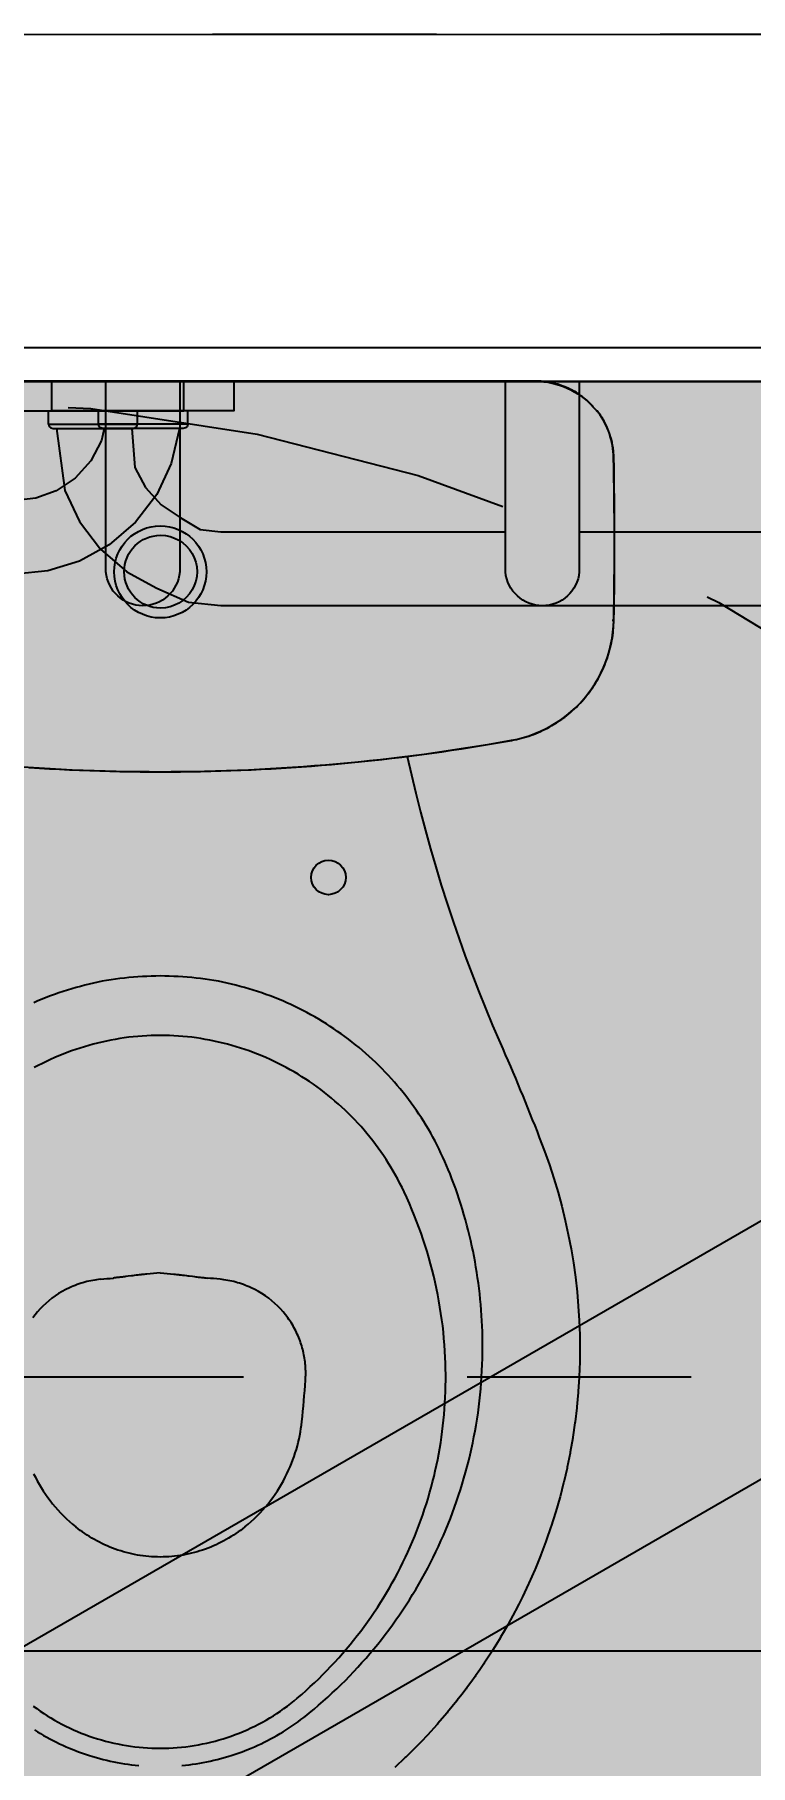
# Model space of a CAD drawing. Header units: metres. Extents: x -23 to 570, y -54 to 184.
# Drawn here: x 6.557 to 6.877, y -48.324 to -47.55 of the extents above; entities that cross this region are included whole.
import ezdxf
from ezdxf.xclip import XClip

# ---------------------------------------------------------------- set-up
doc = ezdxf.new("R2010")
doc.units = ezdxf.units.M
doc.header["$XCLIPFRAME"] = 0
doc.header["$PDMODE"] = 35
doc.linetypes.add('DASHEDX2', pattern=[1.5, 1, -0.5])
doc.linetypes.add('PUC$0$DASHEDX2', pattern=[1.5, 1, -0.5])
for name, color, linetype in [('1', 232, 'DASHEDX2'), ('ARQ-DIM', 2, 'Continuous'), ('PUC$0$ARQ-ALV ACAB', 4, 'Continuous'), ('PUC$0$ARQ-ALV OSSO', 5, 'Continuous'), ('PUC$0$ARQ-ENCH', 1, 'Continuous'), ('PUC$0$ARQ-HID', 7, 'Continuous'), ('PUC$0$ARQ-PRJ', 7, 'PUC$0$DASHEDX2'), ('PUC$0$ARQ-SIM', 1, 'Continuous')]:
    doc.layers.add(name, color=color, linetype=linetype)
doc.layers.add('PUC$0$ARQ-FORRO', color=9, linetype='Continuous', lineweight=5)
doc.styles.add('Adesa', font='ARIALN.TTF')
doc.dimstyles.new('ADESA 1-0050', dxfattribs={"dimtxt": 0.1, "dimasz": 0.1, "dimexe": 0.05, "dimexo": 0.05, "dimgap": 0.03, "dimtad": 1, "dimdec": 1, "dimlfac": 100, "dimzin": 12, "dimtxsty": 'Adesa', "dimblk": 'DOTSMALL', "dimcen": 1, "dimdle": 0.05, "dimclrd": 1, "dimclre": 1, "dimclrt": 256, "dimazin": 3, "dimtm": 1e-09, "dimtfac": 1, "dimtdec": 1, "dimtmove": 1, "dimatfit": 0, "dimldrblk": 'DOTSMALL', "dimfxl": 0.8, "dimtvp": 2, "dimtolj": 1, "dimtzin": 0, "dimarcsym": 0})

# ---------------------------------------------------------------- blocks, each defined once
blk = doc.blocks.new('_DotSmall')
at = {"color": 0, "linetype": 'ByBlock', "const_width": 0.5}
blk.add_lwpolyline([(-0.0625, 0, 1), (0.0625, 0, 1)], format="xyb", close=True, dxfattribs=at)
blk = doc.blocks.new('*D677')
at = {"layer": 'ARQ-DIM', "color": 1, "lineweight": -2, "transparency": 16777216}
for p, q in [((7.76115, -48.01996), (7.76115, -48.32265)), ((5.73999, -48.15997), (5.73999, -48.32265)), ((7.81115, -48.27265), (5.68999, -48.27265))]:
    blk.add_line(p, q, dxfattribs=at)
at = {"layer": 'Defpoints', "color": 0, "transparency": 16777216}
for p in [(7.76115, -47.96996), (5.73999, -48.10997, 0), (5.73999, -48.27265)]:
    blk.add_point(p, dxfattribs=at)
at = {"layer": 'ARQ-DIM', "color": 1, "lineweight": -2, "transparency": 16777216, "xscale": 0.1, "yscale": 0.1, "zscale": 0.1, "rotation": 180}
blk.add_blockref('_DotSmall', (5.73999, -48.27265), dxfattribs=at)
at = {"layer": 'ARQ-DIM', "color": 1, "lineweight": -2, "transparency": 16777216, "xscale": 0.1, "yscale": 0.1, "zscale": 0.1}
blk.add_blockref('_DotSmall', (7.76115, -48.27265), dxfattribs=at)
at = {"layer": 'ARQ-DIM', "transparency": 16777216, "insert": (6.75057, -48.19159), "char_height": 0.1, "attachment_point": 5, "style": 'Adesa'}
blk.add_mtext('\\A1;202', dxfattribs=at)
blk = doc.blocks.new('*D683')
at = {"layer": 'ARQ-DIM', "color": 1, "lineweight": -2, "transparency": 16777216}
for p, q in [((6.31127, -47.63993), (6.31127, -49.2785)), ((6.54474, -47.68993), (6.26127, -47.68993)), ((6.34097, -49.2285), (6.26127, -49.2285))]:
    blk.add_line(p, q, dxfattribs=at)
at = {"layer": 'Defpoints', "color": 0, "transparency": 16777216}
for p in [(6.59474, -47.68993, -0.00001), (6.31127, -49.2285), (6.39097, -49.2285, 0)]:
    blk.add_point(p, dxfattribs=at)
at = {"layer": 'ARQ-DIM', "color": 1, "lineweight": -2, "transparency": 16777216, "xscale": 0.1, "yscale": 0.1, "zscale": 0.1}
for p, rotation in [((6.31127, -47.68993), 90), ((6.31127, -49.2285), 270)]:
    blk.add_blockref('_DotSmall', p, dxfattribs=dict(at, rotation=rotation))
at = {"layer": 'ARQ-DIM', "transparency": 16777216, "insert": (6.23022, -48.45921), "char_height": 0.1, "attachment_point": 5, "rotation": 90, "style": 'Adesa'}
blk.add_mtext('\\A1;154', dxfattribs=at)
blk = doc.blocks.new('PUC$0$ARQ-HID-BACIA CX')
blk.add_line((-0.00007, -0.175), (-0.00007, 0.175))
for points in [[(-0.1727, -0.05856), (-0.17299, -0.05406), (-0.17325, -0.04956), (-0.17349, -0.04506), (-0.17371, -0.04055), (-0.17391, -0.03605), (-0.17408, -0.03155), (-0.17423, -0.02704), (-0.17436, -0.02254), (-0.17446, -0.01803), (-0.17453, -0.01352), (-0.17458, -0.00901), (-0.17462, -0.00451), (-0.17464, 0), (-0.17462, 0.00451), (-0.17458, 0.00901), (-0.17453, 0.01352), (-0.17446, 0.01803), (-0.17436, 0.02254), (-0.17423, 0.02704), (-0.17408, 0.03155), (-0.17391, 0.03605), (-0.17371, 0.04055), (-0.17349, 0.04506), (-0.17325, 0.04956), (-0.17299, 0.05406), (-0.1727, 0.05856), (-0.17239, 0.06305), (-0.17206, 0.06755), (-0.1717, 0.07204), (-0.17132, 0.07653), (-0.17092, 0.08102), (-0.1705, 0.08551), (-0.17005, 0.09), (-0.16958, 0.09448), (-0.16909, 0.09896), (-0.16857, 0.10344), (-0.16803, 0.10791), (-0.16747, 0.11238), (-0.16689, 0.11685), (-0.16628, 0.12132), (-0.16565, 0.12578), (-0.165, 0.13024), (-0.16433, 0.1347), (-0.16363, 0.13915), (-0.1629, 0.1436), (-0.16215, 0.14805), (-0.16138, 0.15249), (-0.16061, 0.15693), (-0.16036, 0.15805), (-0.16011, 0.15916), (-0.15985, 0.16027), (-0.15957, 0.16138), (-0.15928, 0.16249), (-0.15897, 0.16359), (-0.15863, 0.16468), (-0.15827, 0.16576), (-0.15788, 0.16683), (-0.15746, 0.1679), (-0.15702, 0.16895), (-0.15655, 0.17), (-0.15607, 0.17103), (-0.15556, 0.17206), (-0.15504, 0.17308), (-0.1545, 0.17408), (-0.15393, 0.17508), (-0.15335, 0.17606), (-0.15275, 0.17703), (-0.15212, 0.17799), (-0.15148, 0.17893), (-0.15082, 0.17986), (-0.15013, 0.18078), (-0.14943, 0.18168), (-0.14872, 0.18257), (-0.14798, 0.18345), (-0.14722, 0.18431), (-0.14645, 0.18515), (-0.14566, 0.18598), (-0.14485, 0.18679), (-0.14403, 0.18758), (-0.14319, 0.18836), (-0.14234, 0.18912), (-0.14147, 0.18986), (-0.14058, 0.19058), (-0.13969, 0.19129), (-0.13877, 0.19197), (-0.13784, 0.19264), (-0.1369, 0.19329), (-0.13595, 0.19392), (-0.13498, 0.19453), (-0.134, 0.19512), (-0.13301, 0.19569), (-0.13201, 0.19624), (-0.13099, 0.19677), (-0.12997, 0.19727), (-0.12893, 0.19776), (-0.12789, 0.19822), (-0.12684, 0.19866), (-0.12577, 0.19908), (-0.1247, 0.19948), (-0.12362, 0.19986), (-0.12254, 0.20021), (-0.12144, 0.20055), (-0.12034, 0.20086), (-0.11924, 0.20116), (-0.11812, 0.20142), (-0.11701, 0.20166), (-0.11588, 0.20188), (-0.11476, 0.20207), (-0.11363, 0.20223), (-0.11249, 0.20236), (-0.11136, 0.20247), (-0.11022, 0.20256), (-0.10908, 0.20264), (-0.10794, 0.20271), (-0.10679, 0.20277, -0.00878), (-0.03415, 0.20273), (-0.03353, 0.2027), (-0.0329, 0.20268), (-0.03227, 0.20264), (-0.03165, 0.20259), (-0.03102, 0.20253), (-0.0304, 0.20246), (-0.02978, 0.20237), (-0.02916, 0.20227), (-0.02854, 0.20217), (-0.02792, 0.20205), (-0.02731, 0.20192), (-0.02669, 0.20178), (-0.02608, 0.20163), (-0.02548, 0.20147), (-0.02487, 0.2013), (-0.02427, 0.20111), (-0.02368, 0.20092), (-0.02308, 0.20072), (-0.02249, 0.2005), (-0.02191, 0.20027), (-0.02133, 0.20004), (-0.02075, 0.19979), (-0.02018, 0.19954), (-0.01961, 0.19927), (-0.01904, 0.19899), (-0.01849, 0.1987), (-0.01793, 0.19841), (-0.01739, 0.1981), (-0.01684, 0.19778), (-0.01631, 0.19746), (-0.01578, 0.19712), (-0.01526, 0.19677), (-0.01474, 0.19641), (-0.01423, 0.19605), (-0.01372, 0.19568)], [(-0.01308, 0.195, 0.018828), (-0.0135, 0.19544)], [(-0.00007, -0.16772), (-0.00007, 0.16772, 0.212488), (-0.01155, 0.19352), (-0.01247, 0.19434), (-0.01264, 0.19449), (-0.01279, 0.19463), (-0.01286, 0.1947), (-0.01299, 0.19482), (-0.01311, 0.19493), (-0.01316, 0.19498), (-0.01322, 0.19504), (-0.01324, 0.19506), (-0.01327, 0.19509), (-0.01328, 0.1951), (-0.01328, 0.1951)], [(-0.01231, 0.1942, 0.002919), (-0.01155, 0.19353)], [(-0.16765, 0.1104), (-0.16776, 0.11042), (-0.17602, 0.11228), (-0.1842, 0.11422), (-0.19248, 0.1163), (-0.2008, 0.11849), (-0.20903, 0.12077), (-0.21715, 0.12313), (-0.22532, 0.12562), (-0.23351, 0.12822), (-0.24148, 0.13086), (-0.24931, 0.13356), (-0.25707, 0.13635), (-0.26479, 0.13922), (-0.27251, 0.14221), (-0.28026, 0.14532), (-0.28804, 0.14857), (-0.29584, 0.15194, 0.011149), (-0.33812, 0.16943), (-0.34416, 0.17175), (-0.35027, 0.17392), (-0.35642, 0.17593), (-0.36262, 0.17778), (-0.36886, 0.17948), (-0.37514, 0.18101), (-0.38146, 0.18239), (-0.38782, 0.1836), (-0.3942, 0.18465), (-0.40061, 0.18554), (-0.40704, 0.18627), (-0.4135, 0.18683), (-0.41997, 0.18723), (-0.42645, 0.18746), (-0.43294, 0.18753), (-0.43806, 0.18747), (-0.43843, 0.18746), (-0.44165, 0.18736), (-0.44488, 0.18723), (-0.44526, 0.18721), (-0.4517, 0.1868), (-0.45207, 0.18677), (-0.45528, 0.1865), (-0.4585, 0.18619), (-0.45888, 0.18615), (-0.46528, 0.1854), (-0.46566, 0.18535), (-0.47204, 0.18442), (-0.47243, 0.18436), (-0.47878, 0.18326), (-0.47915, 0.18319), (-0.48548, 0.18191), (-0.48586, 0.18183), (-0.49214, 0.18039), (-0.49251, 0.1803), (-0.49875, 0.17869), (-0.49913, 0.17858), (-0.50533, 0.1768), (-0.5057, 0.17669), (-0.51184, 0.17475), (-0.51221, 0.17462), (-0.5183, 0.17251), (-0.51866, 0.17238), (-0.5247, 0.1701), (-0.52506, 0.16996), (-0.53103, 0.16752), (-0.53138, 0.16737), (-0.5373, 0.16477), (-0.53764, 0.16461), (-0.54348, 0.16185), (-0.54381, 0.16169), (-0.54671, 0.16024), (-0.54959, 0.15876), (-0.54991, 0.15859), (-0.55561, 0.15552), (-0.55592, 0.15534), (-0.55874, 0.15374), (-0.56154, 0.15211), (-0.56185, 0.15192), (-0.56462, 0.15025), (-0.56738, 0.14854), (-0.56767, 0.14835), (-0.57041, 0.1466), (-0.57312, 0.14482), (-0.57341, 0.14462), (-0.5761, 0.1428), (-0.57876, 0.14094), (-0.57904, 0.14074), (-0.58168, 0.13884), (-0.58429, 0.13691), (-0.58457, 0.1367), (-0.58716, 0.13474), (-0.58971, 0.13274), (-0.58999, 0.13252), (-0.59252, 0.13049), (-0.59502, 0.12842), (-0.5953, 0.1282), (-0.60022, 0.12397), (-0.60048, 0.12373), (-0.60529, 0.11937), (-0.60554, 0.11913), (-0.6079, 0.1169), (-0.61024, 0.11464), (-0.61049, 0.11439), (-0.61505, 0.10978), (-0.6153, 0.10953), (-0.61974, 0.1048)], [(-0.5122, 0.03777), (-0.51097, 0.03926), (-0.50976, 0.04065), (-0.50852, 0.042), (-0.50724, 0.04331), (-0.50593, 0.04458), (-0.50459, 0.04581), (-0.50323, 0.047), (-0.50184, 0.04815), (-0.50042, 0.04926), (-0.49898, 0.05033), (-0.49753, 0.05135), (-0.49605, 0.05233), (-0.49455, 0.05328), (-0.49304, 0.05417), (-0.49152, 0.05503), (-0.48999, 0.05584), (-0.48844, 0.05661), (-0.48689, 0.05734), (-0.48534, 0.05802), (-0.48377, 0.05866), (-0.48221, 0.05926), (-0.48064, 0.05982), (-0.47908, 0.06034), (-0.47751, 0.06082), (-0.47595, 0.06126), (-0.47439, 0.06166), (-0.47283, 0.06202), (-0.47128, 0.06234), (-0.46974, 0.06262), (-0.4682, 0.06287), (-0.46667, 0.06309), (-0.46513, 0.06327, -0.008966), (-0.44664, 0.06489, -0.016113), (-0.44358, 0.06501), (-0.4426, 0.065), (-0.44175, 0.06498), (-0.44091, 0.06494), (-0.44008, 0.06488), (-0.43925, 0.06481), (-0.43843, 0.06472), (-0.43762, 0.06461), (-0.43681, 0.06449), (-0.43601, 0.06436), (-0.43521, 0.06421), (-0.43441, 0.06404), (-0.43363, 0.06386), (-0.43284, 0.06367), (-0.43207, 0.06346), (-0.43129, 0.06323), (-0.43052, 0.063), (-0.42976, 0.06274), (-0.429, 0.06247), (-0.42824, 0.06219), (-0.42749, 0.06189), (-0.42674, 0.06157), (-0.426, 0.06124), (-0.42525, 0.0609), (-0.42452, 0.06054), (-0.42378, 0.06016), (-0.42305, 0.05976), (-0.42232, 0.05935), (-0.42159, 0.05892), (-0.42087, 0.05847), (-0.42015, 0.058), (-0.41943, 0.05751), (-0.4187, 0.057), (-0.41736, 0.05598), (-0.41604, 0.0549), (-0.41475, 0.05374), (-0.4135, 0.05252), (-0.41228, 0.05123), (-0.41111, 0.04987), (-0.40999, 0.04845), (-0.40892, 0.04698), (-0.40791, 0.04545), (-0.40696, 0.04387), (-0.40608, 0.04225), (-0.40527, 0.04059), (-0.40489, 0.03975), (-0.40453, 0.0389), (-0.40419, 0.03804), (-0.40387, 0.03718), (-0.40357, 0.03631), (-0.40328, 0.03544), (-0.40302, 0.03457), (-0.40277, 0.0337), (-0.40254, 0.03282), (-0.40234, 0.03195), (-0.40215, 0.03107), (-0.40198, 0.0302), (-0.40183, 0.02933), (-0.4017, 0.02846), (-0.40159, 0.0276), (-0.40149, 0.02671, -0.000598), (-0.40092, 0.02094)], [(-0.39861, 0, 0.006359), (-0.39916, 0.00607), (-0.39919, 0.00636), (-0.39922, 0.00664), (-0.39928, 0.00718), (-0.39931, 0.00746), (-0.39934, 0.00773), (-0.39941, 0.00829), (-0.39944, 0.00857), (-0.3995, 0.00912), (-0.39954, 0.0094), (-0.3996, 0.00997), (-0.39964, 0.01025), (-0.39971, 0.01083), (-0.39982, 0.01169), (-0.39989, 0.01228), (-0.39997, 0.01288), (-0.40016, 0.01436), (-0.40028, 0.01536), (-0.40035, 0.01588), (-0.40041, 0.01639), (-0.40047, 0.01691), (-0.40053, 0.0174), (-0.40059, 0.01789), (-0.40065, 0.01839), (-0.4007, 0.01889), (-0.40076, 0.01939), (-0.40081, 0.0199), (-0.40087, 0.02042), (-0.40092, 0.02094)], [(-0.39861, 0, -0.006359), (-0.39916, -0.00607), (-0.39919, -0.00636), (-0.39922, -0.00664), (-0.39928, -0.00718), (-0.39931, -0.00746), (-0.39934, -0.00773), (-0.39941, -0.00829), (-0.39944, -0.00857), (-0.3995, -0.00912), (-0.39954, -0.0094), (-0.3996, -0.00997), (-0.39964, -0.01025), (-0.39971, -0.01083), (-0.39982, -0.01169), (-0.39989, -0.01228), (-0.39997, -0.01288), (-0.40016, -0.01436), (-0.40028, -0.01536), (-0.40035, -0.01588), (-0.40041, -0.01639), (-0.40047, -0.01691), (-0.40053, -0.0174), (-0.40059, -0.01789), (-0.40065, -0.01839), (-0.4007, -0.01889), (-0.40076, -0.01939), (-0.40081, -0.0199), (-0.40087, -0.02042), (-0.40092, -0.02094)], [(-0.40149, -0.02671, 0.000598), (-0.40092, -0.02094)]]:
    blk.add_lwpolyline(points, format="xyb")
at = {"ltscale": 0.000466036}
blk.add_lwpolyline([(-0.16053, -0.15692, -0.044623), (-0.17457, 0, -0.044623), (-0.16053, 0.15692), (-0.15997, 0.15966), (-0.15929, 0.1623), (-0.15848, 0.1649), (-0.15754, 0.16746), (-0.15648, 0.16997), (-0.1553, 0.17243), (-0.15399, 0.17483), (-0.15258, 0.17716), (-0.15105, 0.17942), (-0.14941, 0.1816), (-0.14766, 0.1837), (-0.14582, 0.18571), (-0.14388, 0.18763), (-0.14184, 0.18945), (-0.13972, 0.19116), (-0.13752, 0.19278), (-0.13524, 0.19428), (-0.13289, 0.19567), (-0.13048, 0.19694), (-0.128, 0.19809), (-0.12547, 0.19912), (-0.1229, 0.20002), (-0.12028, 0.2008), (-0.11763, 0.20144), (-0.11494, 0.20196), (-0.11224, 0.20234), (-0.10952, 0.20259), (-0.10679, 0.2027, -0.008778), (-0.03416, 0.20265, -0.158216), (-0.01377, 0.19562, -0.039631), (-0.01364, 0.19551, -0.017665), (-0.01334, 0.19517), (-0.01328, 0.1951)], format="xyb", dxfattribs=at)
at = {"ltscale": 0.00311}
blk.add_lwpolyline([(-0.10678, 0.20206), (-0.10679, 0.2027)], dxfattribs=at)
at = {"ltscale": 0.00156}
blk.add_lwpolyline([(-0.0131, 0.19508), (-0.01335, 0.19529)], dxfattribs=at)
for points in [[(-0.01328, 0.1951), (-0.01328, 0.19509)], [(-0.01147, 0.19363), (-0.01087, 0.19305), (-0.01027, 0.19247), (-0.00968, 0.19189), (-0.00911, 0.19128), (-0.00855, 0.19066), (-0.00801, 0.19003), (-0.00749, 0.18938), (-0.00698, 0.18872), (-0.00649, 0.18805), (-0.00601, 0.18737), (-0.00555, 0.18668), (-0.0051, 0.18597), (-0.00468, 0.18526), (-0.00427, 0.18453), (-0.00388, 0.1838), (-0.0035, 0.18305), (-0.00314, 0.1823), (-0.00281, 0.18154), (-0.00249, 0.18077), (-0.00218, 0.18), (-0.0019, 0.17921), (-0.00164, 0.17842), (-0.00139, 0.17763), (-0.00116, 0.17683), (-0.00096, 0.17602), (-0.00077, 0.17521), (-0.0006, 0.1744), (-0.00045, 0.17358), (-0.00032, 0.17275), (-0.00021, 0.17193), (-0.00012, 0.1711), (-0.00006, 0.17027), (-0.00002, 0.16944), (0.00001, 0.16861), (0.00003, 0.16778)], [(0, 0.16772), (0, -0.16772)], [(-0.60292, -0.05627), (-0.60377, -0.05491), (-0.6046, -0.05353), (-0.60541, -0.05214), (-0.6062, -0.05074), (-0.60696, -0.04933), (-0.60771, -0.04791), (-0.60843, -0.04647), (-0.60913, -0.04502), (-0.60981, -0.04357), (-0.61046, -0.0421), (-0.61112, -0.04055), (-0.61187, -0.03871), (-0.6127, -0.03657), (-0.61351, -0.03429), (-0.61424, -0.0321), (-0.61483, -0.03021), (-0.6153, -0.02859), (-0.61573, -0.02704), (-0.61613, -0.02548), (-0.61651, -0.02392), (-0.61686, -0.02236), (-0.61719, -0.02078), (-0.6175, -0.01921), (-0.61778, -0.01763), (-0.61804, -0.01604), (-0.61827, -0.01445), (-0.61848, -0.01286), (-0.61867, -0.01126), (-0.61883, -0.00966)], [(-0.61883, 0.00966), (-0.61867, 0.01126), (-0.61848, 0.01286), (-0.61827, 0.01445), (-0.61804, 0.01604), (-0.61778, 0.01763), (-0.6175, 0.01921), (-0.61719, 0.02078), (-0.61686, 0.02236), (-0.61651, 0.02392), (-0.61613, 0.02548), (-0.61573, 0.02704), (-0.6153, 0.02859), (-0.61483, 0.03021), (-0.61424, 0.0321), (-0.61351, 0.03429), (-0.6127, 0.03657), (-0.61187, 0.03871), (-0.61112, 0.04055), (-0.61046, 0.0421), (-0.60981, 0.04357), (-0.60913, 0.04502), (-0.60843, 0.04647), (-0.60771, 0.04791), (-0.60696, 0.04933), (-0.6062, 0.05074), (-0.60541, 0.05214), (-0.6046, 0.05353), (-0.60377, 0.05491), (-0.60292, 0.05627), (-0.60206, 0.05762), (-0.60116, 0.05896), (-0.60025, 0.06028), (-0.59931, 0.06159), (-0.59835, 0.06288), (-0.59736, 0.06416), (-0.59636, 0.06544), (-0.59537, 0.0667), (-0.59359, 0.06875), (-0.59182, 0.07079), (-0.59003, 0.07282), (-0.58823, 0.07485), (-0.58641, 0.07685), (-0.58456, 0.07884), (-0.58268, 0.0808), (-0.58078, 0.08273), (-0.57884, 0.08463), (-0.57687, 0.0865), (-0.57488, 0.08834), (-0.57286, 0.09016), (-0.57083, 0.09195), (-0.56876, 0.09372), (-0.56668, 0.09546), (-0.56458, 0.09717), (-0.56246, 0.09886), (-0.56031, 0.10052), (-0.55814, 0.10216), (-0.55596, 0.10377), (-0.55375, 0.10534), (-0.55152, 0.10689), (-0.54928, 0.10842), (-0.54701, 0.10991), (-0.54472, 0.11137), (-0.54242, 0.1128), (-0.5401, 0.11421), (-0.53775, 0.11558), (-0.5354, 0.11692), (-0.53302, 0.11824), (-0.53063, 0.11952), (-0.52822, 0.12077), (-0.5258, 0.122), (-0.52336, 0.12319), (-0.52091, 0.12435), (-0.51844, 0.12547), (-0.51596, 0.12657), (-0.51346, 0.12763), (-0.51095, 0.12867), (-0.50843, 0.12967), (-0.50589, 0.13064), (-0.50334, 0.13157), (-0.50078, 0.13247), (-0.49821, 0.13334), (-0.49563, 0.13418), (-0.49304, 0.13498), (-0.49043, 0.13575), (-0.48782, 0.13649), (-0.4852, 0.13719), (-0.48257, 0.13786), (-0.47993, 0.13849), (-0.47728, 0.1391), (-0.47463, 0.13967), (-0.47197, 0.14021), (-0.4693, 0.14071), (-0.46663, 0.14119), (-0.46395, 0.14162), (-0.46126, 0.14202), (-0.45857, 0.14238), (-0.45588, 0.1427), (-0.45318, 0.14297), (-0.45047, 0.14321), (-0.44777, 0.14341), (-0.44506, 0.14359), (-0.44235, 0.14375), (-0.43964, 0.14389), (-0.43693, 0.14403), (-0.43451, 0.14406), (-0.4321, 0.14408), (-0.42969, 0.14408), (-0.42728, 0.14405), (-0.42487, 0.14399), (-0.42246, 0.1439), (-0.42005, 0.14378), (-0.41764, 0.14364), (-0.41523, 0.14347), (-0.41283, 0.14327), (-0.41042, 0.14304), (-0.40803, 0.14279), (-0.40563, 0.14251), (-0.40324, 0.1422), (-0.40085, 0.14186), (-0.39846, 0.1415), (-0.39608, 0.14111), (-0.3937, 0.14069), (-0.39133, 0.14025), (-0.38897, 0.13978), (-0.38661, 0.13928), (-0.38425, 0.13876), (-0.3819, 0.13821), (-0.37956, 0.13763), (-0.37722, 0.13702), (-0.37489, 0.13639), (-0.37257, 0.13573), (-0.37026, 0.13505), (-0.36795, 0.13434), (-0.36565, 0.13361), (-0.36336, 0.13284), (-0.36109, 0.13205), (-0.35882, 0.13123), (-0.35656, 0.13038), (-0.3543, 0.12953), (-0.35246, 0.12874), (-0.35062, 0.12794), (-0.34878, 0.12713), (-0.34695, 0.12631), (-0.34512, 0.12547), (-0.34331, 0.12462), (-0.34151, 0.12374), (-0.33972, 0.12283), (-0.33794, 0.12189), (-0.33619, 0.12092), (-0.33445, 0.11992), (-0.33272, 0.11889), (-0.33102, 0.11783), (-0.32933, 0.11675), (-0.32765, 0.11564), (-0.32599, 0.11451), (-0.32435, 0.11335), (-0.32273, 0.11217), (-0.32112, 0.11097), (-0.31952, 0.10975), (-0.31795, 0.10851), (-0.31639, 0.10724), (-0.31485, 0.10595), (-0.31333, 0.10464), (-0.31183, 0.10331), (-0.31035, 0.10196), (-0.30888, 0.10058), (-0.30744, 0.09918), (-0.30602, 0.09777), (-0.30462, 0.09633), (-0.30324, 0.09487), (-0.30188, 0.09339), (-0.30055, 0.09189), (-0.29923, 0.09038), (-0.29794, 0.08884), (-0.29667, 0.08729), (-0.29542, 0.08572), (-0.29419, 0.08413), (-0.29299, 0.08252), (-0.29181, 0.08089), (-0.29065, 0.07925), (-0.28952, 0.07759), (-0.28841, 0.07592), (-0.28733, 0.07423), (-0.28627, 0.07252), (-0.28523, 0.0708), (-0.28423, 0.06907), (-0.28324, 0.06732), (-0.28228, 0.06555), (-0.28135, 0.06378), (-0.28044, 0.06199), (-0.27956, 0.06018), (-0.2787, 0.05837), (-0.27787, 0.05654), (-0.27707, 0.0547), (-0.27629, 0.05285), (-0.27554, 0.05098), (-0.27482, 0.04911), (-0.27413, 0.04723), (-0.27346, 0.04533), (-0.27282, 0.04343), (-0.27221, 0.04152), (-0.27163, 0.0396), (-0.27107, 0.03767), (-0.27054, 0.03573), (-0.27003, 0.03379), (-0.26955, 0.03184), (-0.2691, 0.02988), (-0.26868, 0.02792), (-0.26828, 0.02595), (-0.26792, 0.02398), (-0.26759, 0.02199), (-0.26729, 0.02001), (-0.26702, 0.01802), (-0.2668, 0.01603), (-0.2666, 0.01403), (-0.26644, 0.01203), (-0.2663, 0.01003), (-0.26619, 0.00802), (-0.26609, 0.00602), (-0.26601, 0.00401), (-0.26593, 0.00201), (-0.26586, 0), (-0.26593, -0.00201), (-0.26601, -0.00401), (-0.26609, -0.00602), (-0.26619, -0.00802), (-0.2663, -0.01003), (-0.26644, -0.01203), (-0.2666, -0.01403), (-0.2668, -0.01603), (-0.26702, -0.01802), (-0.26729, -0.02001), (-0.26759, -0.02199), (-0.26792, -0.02398), (-0.26828, -0.02595), (-0.26868, -0.02792), (-0.2691, -0.02988), (-0.26955, -0.03184), (-0.27003, -0.03379), (-0.27054, -0.03573), (-0.27107, -0.03767), (-0.27163, -0.0396), (-0.27221, -0.04152), (-0.27282, -0.04343), (-0.27346, -0.04533), (-0.27413, -0.04723), (-0.27482, -0.04911), (-0.27554, -0.05098), (-0.27629, -0.05285), (-0.27707, -0.0547), (-0.27787, -0.05654)], [(-0.59229, -0.0568), (-0.59341, -0.05526), (-0.5945, -0.05371), (-0.59557, -0.05213), (-0.5966, -0.05054), (-0.59759, -0.04892), (-0.59856, -0.04728), (-0.59949, -0.04562), (-0.60038, -0.04395), (-0.60125, -0.04225), (-0.60208, -0.04054), (-0.60287, -0.03881), (-0.60363, -0.03707), (-0.60435, -0.03531), (-0.60504, -0.03353), (-0.60569, -0.03175), (-0.60631, -0.02994), (-0.60689, -0.02813), (-0.60743, -0.02631), (-0.60794, -0.02447), (-0.60841, -0.02263), (-0.60884, -0.02077), (-0.60923, -0.01891), (-0.60959, -0.01704), (-0.60991, -0.01517), (-0.61019, -0.01328), (-0.61044, -0.0114), (-0.61065, -0.0095), (-0.61082, -0.00761), (-0.61095, -0.00571), (-0.61104, -0.00381), (-0.6111, -0.0019), (-0.61112, 0), (-0.6111, 0.0019), (-0.61104, 0.00381), (-0.61095, 0.00571), (-0.61082, 0.00761), (-0.61065, 0.0095), (-0.61044, 0.0114), (-0.61019, 0.01328), (-0.60991, 0.01517), (-0.60959, 0.01704), (-0.60923, 0.01891), (-0.60884, 0.02078), (-0.60841, 0.02263), (-0.60794, 0.02447), (-0.60743, 0.02631), (-0.60689, 0.02813), (-0.60631, 0.02994), (-0.60569, 0.03175), (-0.60504, 0.03353), (-0.60435, 0.03531), (-0.60363, 0.03707), (-0.60287, 0.03881), (-0.60208, 0.04054), (-0.60125, 0.04225), (-0.60038, 0.04395), (-0.59949, 0.04562), (-0.59856, 0.04728), (-0.59759, 0.04892), (-0.5966, 0.05054), (-0.59557, 0.05213), (-0.5945, 0.05371), (-0.59341, 0.05526), (-0.59229, 0.0568), (-0.59113, 0.0583), (-0.58995, 0.05979), (-0.58873, 0.06124), (-0.58704, 0.0632), (-0.58533, 0.06514), (-0.58359, 0.06705), (-0.58182, 0.06894), (-0.58003, 0.07081), (-0.57821, 0.07265), (-0.57637, 0.07446), (-0.5745, 0.07625), (-0.57261, 0.07801), (-0.5707, 0.07975), (-0.56876, 0.08146), (-0.5668, 0.08314), (-0.56482, 0.0848), (-0.56282, 0.08642), (-0.56079, 0.08802), (-0.55875, 0.0896), (-0.55668, 0.09114), (-0.55459, 0.09265), (-0.55248, 0.09414), (-0.55035, 0.09559), (-0.5482, 0.09702), (-0.54604, 0.09841), (-0.54385, 0.09978), (-0.54165, 0.10112), (-0.53943, 0.10242), (-0.53719, 0.10369), (-0.53493, 0.10493), (-0.53266, 0.10615), (-0.53038, 0.10732), (-0.52808, 0.10847), (-0.52576, 0.10959), (-0.52343, 0.11067), (-0.52108, 0.11172), (-0.51872, 0.11274), (-0.51635, 0.11372), (-0.51397, 0.11467), (-0.51157, 0.11559), (-0.50917, 0.11648), (-0.50675, 0.11733), (-0.50432, 0.11815), (-0.50188, 0.11893), (-0.49943, 0.11968), (-0.49697, 0.1204), (-0.49451, 0.12109), (-0.49203, 0.12174), (-0.48955, 0.12235), (-0.48706, 0.12293), (-0.48456, 0.12348), (-0.48206, 0.12399), (-0.47955, 0.12447), (-0.47704, 0.12492), (-0.47452, 0.12533), (-0.472, 0.12571), (-0.46947, 0.12605), (-0.46694, 0.12636), (-0.46441, 0.12663), (-0.46187, 0.12687), (-0.45934, 0.12707), (-0.4568, 0.12725), (-0.45426, 0.12738), (-0.45172, 0.12749), (-0.44918, 0.12756), (-0.44664, 0.12759), (-0.44411, 0.12759), (-0.44157, 0.12756), (-0.43904, 0.12749), (-0.4365, 0.12739), (-0.43356, 0.12724), (-0.43075, 0.12704), (-0.42795, 0.12681), (-0.42515, 0.12654), (-0.42234, 0.12622), (-0.41954, 0.12586), (-0.41675, 0.12546), (-0.41396, 0.12502), (-0.41117, 0.12454), (-0.40838, 0.12402), (-0.40561, 0.12346), (-0.40283, 0.12285), (-0.40007, 0.12221), (-0.39731, 0.12152), (-0.39456, 0.1208), (-0.39182, 0.12003), (-0.38908, 0.11922), (-0.38636, 0.11838), (-0.38364, 0.11749), (-0.38094, 0.11656), (-0.37824, 0.1156), (-0.37556, 0.11459), (-0.37289, 0.11354), (-0.37023, 0.11246), (-0.36759, 0.11133), (-0.36496, 0.11017), (-0.36234, 0.10897), (-0.36048, 0.10807), (-0.35863, 0.10713), (-0.3568, 0.10617), (-0.35499, 0.10518), (-0.35319, 0.10416), (-0.35142, 0.10311), (-0.34966, 0.10203), (-0.34792, 0.10092), (-0.34621, 0.09978), (-0.34451, 0.09862), (-0.34284, 0.09743), (-0.34118, 0.09621), (-0.33955, 0.09496), (-0.33794, 0.09369), (-0.33635, 0.09239), (-0.33479, 0.09107), (-0.33324, 0.08972), (-0.33173, 0.08834), (-0.33023, 0.08694), (-0.32876, 0.08552), (-0.32732, 0.08408), (-0.32589, 0.08261), (-0.3245, 0.08112), (-0.32313, 0.0796), (-0.32179, 0.07807), (-0.32047, 0.07651), (-0.31918, 0.07493), (-0.31792, 0.07333), (-0.31668, 0.07172), (-0.31547, 0.07008), (-0.31429, 0.06842), (-0.31314, 0.06674), (-0.31201, 0.06505), (-0.31092, 0.06334), (-0.30985, 0.06161), (-0.30881, 0.05986), (-0.3078, 0.0581), (-0.30683, 0.05632), (-0.30588, 0.05453), (-0.30496, 0.05272), (-0.30407, 0.05089), (-0.30322, 0.04906), (-0.30239, 0.0472), (-0.3016, 0.04534), (-0.30083, 0.04346), (-0.3001, 0.04157), (-0.2994, 0.03967), (-0.29874, 0.03776), (-0.2981, 0.03583), (-0.2975, 0.0339), (-0.29693, 0.03196), (-0.2964, 0.03001), (-0.29589, 0.02805), (-0.29542, 0.02608), (-0.29499, 0.0241), (-0.29459, 0.02212), (-0.29422, 0.02013), (-0.29389, 0.01813), (-0.29359, 0.01613), (-0.29332, 0.01413), (-0.29309, 0.01212), (-0.2929, 0.0101), (-0.29274, 0.00808), (-0.29261, 0.00607), (-0.29252, 0.00404), (-0.29247, 0.00202), (-0.29245, 0), (-0.29247, -0.00202), (-0.29252, -0.00404), (-0.29261, -0.00607), (-0.29274, -0.00808), (-0.2929, -0.0101), (-0.29309, -0.01212), (-0.29332, -0.01413), (-0.29359, -0.01613), (-0.29389, -0.01813), (-0.29422, -0.02013), (-0.29459, -0.02212), (-0.29499, -0.0241), (-0.29542, -0.02608), (-0.29589, -0.02805), (-0.2964, -0.03001), (-0.29693, -0.03196), (-0.2975, -0.0339), (-0.2981, -0.03583), (-0.29874, -0.03776), (-0.2994, -0.03967), (-0.3001, -0.04157), (-0.30083, -0.04346), (-0.3016, -0.04534), (-0.30239, -0.0472), (-0.30322, -0.04906), (-0.30407, -0.05089), (-0.30496, -0.05272), (-0.30588, -0.05453), (-0.30683, -0.05632)], [(-0.5122, 0.03778), (-0.51298, 0.03678), (-0.51373, 0.03579), (-0.51446, 0.03478), (-0.51517, 0.03375), (-0.51587, 0.0327), (-0.51654, 0.03164), (-0.5172, 0.03055), (-0.51784, 0.02946), (-0.51845, 0.02834), (-0.51905, 0.02721), (-0.51962, 0.02606), (-0.52017, 0.02491), (-0.52069, 0.02373), (-0.52119, 0.02255), (-0.52167, 0.02135), (-0.52211, 0.02015), (-0.52254, 0.01893), (-0.52293, 0.01771), (-0.5233, 0.01647), (-0.52365, 0.01523), (-0.52396, 0.01399), (-0.52425, 0.01274), (-0.52452, 0.01148), (-0.52475, 0.01022), (-0.52496, 0.00895), (-0.52514, 0.00769), (-0.52529, 0.00642), (-0.52541, 0.00515), (-0.52551, 0.00387), (-0.52558, 0.0026), (-0.52562, 0.00132), (-0.52564, 0), (-0.52562, -0.00132), (-0.52558, -0.0026), (-0.52551, -0.00387), (-0.52541, -0.00515), (-0.52529, -0.00642), (-0.52514, -0.00769), (-0.52496, -0.00895), (-0.52475, -0.01022), (-0.52452, -0.01148), (-0.52425, -0.01274), (-0.52396, -0.01399), (-0.52365, -0.01523), (-0.5233, -0.01647), (-0.52293, -0.01771), (-0.52254, -0.01893), (-0.52211, -0.02015), (-0.52167, -0.02135), (-0.52119, -0.02255), (-0.52069, -0.02373), (-0.52017, -0.02491), (-0.51962, -0.02606), (-0.51905, -0.02721), (-0.51845, -0.02834), (-0.51784, -0.02946), (-0.5172, -0.03055), (-0.51654, -0.03164), (-0.51587, -0.0327), (-0.51517, -0.03375), (-0.51446, -0.03478), (-0.51373, -0.03579), (-0.51298, -0.03678), (-0.5122, -0.03778)], [(-0.40149, -0.02671), (-0.40159, -0.0276), (-0.4017, -0.02846), (-0.40183, -0.02933), (-0.40198, -0.0302), (-0.40215, -0.03107), (-0.40234, -0.03195), (-0.40254, -0.03282), (-0.40277, -0.0337), (-0.40302, -0.03457), (-0.40328, -0.03544), (-0.40357, -0.03631), (-0.40387, -0.03718), (-0.40419, -0.03804), (-0.40453, -0.0389), (-0.40489, -0.03975), (-0.40527, -0.04059), (-0.40608, -0.04225), (-0.40696, -0.04387), (-0.40791, -0.04545), (-0.40892, -0.04698), (-0.40999, -0.04845), (-0.41111, -0.04987), (-0.41228, -0.05123), (-0.4135, -0.05252), (-0.41475, -0.05374), (-0.41604, -0.0549), (-0.41736, -0.05598), (-0.4187, -0.057)], [(-0.48844, -0.05661), (-0.48999, -0.05584), (-0.49152, -0.05503), (-0.49304, -0.05417), (-0.49455, -0.05328), (-0.49605, -0.05233), (-0.49753, -0.05135), (-0.49898, -0.05033), (-0.50042, -0.04926), (-0.50184, -0.04815), (-0.50323, -0.047), (-0.50459, -0.04581), (-0.50593, -0.04458), (-0.50724, -0.04331), (-0.50852, -0.042), (-0.50976, -0.04065), (-0.51097, -0.03926), (-0.5122, -0.03777)]]:
    blk.add_lwpolyline(points)
at = {"ltscale": 0.00179}
blk.add_lwpolyline([(-0.00045, 0.16772), (-0.00008, 0.16772)], dxfattribs=at)
for points in [[(-0.21411, 0.07516, 1), (-0.22955, 0.07516, 1)], [(-0.06465, 0, 1), (-0.10584, 0, 1)], [(-0.06888, 0.00014, 1), (-0.10143, 0.00014, 1)]]:
    blk.add_lwpolyline(points, format="xyb", close=True)
at = {"ltscale": 0.0005513}
blk.add_lwpolyline([(-0.39861, 0), (-0.3985, 0)], dxfattribs=at)
blk = doc.blocks.new('PUC$0$pl apto tipo 3 puc')
at = {"layer": 'PUC$0$ARQ-ALV ACAB', "elevation": 0.00001}
blk.add_lwpolyline([(-7.75519, -2.29383), (-6.34404, -2.29384)], dxfattribs=at)
at = {"layer": 'PUC$0$ARQ-ALV OSSO', "elevation": 0.00001}
for points in [[(-9.25903, -2.30882), (-5.55901, -2.30884)], [(-9.25725, -2.44882), (-5.38497, -2.44884)]]:
    blk.add_lwpolyline(points, dxfattribs=at)
at = {"layer": 'PUC$0$ARQ-HID', "lineweight": -2, "extrusion": (0, 0, -1), "zscale": -1, "rotation": 269.9999377319893}
blk.add_blockref('PUC$0$ARQ-HID-BACIA CX', (6.62183, -2.29391, -0.00001), dxfattribs=at)
blk = doc.blocks.new('PUC$0$CHUVEIRO ACESSIVEL')
blk.add_line((-0.9, 0.3), (-0.9, 1.25))
at = {"color": 1}
blk.add_lwpolyline([(-0.9, 1.10938), (-0.9, 1.19062), (-0.8868, 1.19062), (-0.8868, 1.10938)], close=True, dxfattribs=at)
for points in [[(-0.88093, 1.17004), (-0.8868, 1.17004)], [(-0.88093, 1.17004), (-0.88093, 1.13024)], [(-0.88093, 1.17004), (-0.8799, 1.16977)], [(-0.8799, 1.16977), (-0.87918, 1.16904)], [(-0.87918, 1.16904), (-0.8789, 1.16801)], [(-0.8789, 1.16801), (-0.8789, 1.13227)], [(-0.8789, 1.16645), (-0.86324, 1.16271)], [(-0.86324, 1.16271), (-0.84944, 1.1562)], [(-0.84944, 1.1562), (-0.83706, 1.14678)], [(-0.83706, 1.14678), (-0.82692, 1.13499)], [(-0.88093, 1.13024), (-0.8868, 1.13024)], [(-0.8799, 1.13052), (-0.88093, 1.13024)], [(-0.87918, 1.13125), (-0.8799, 1.13052)], [(-0.8789, 1.13227), (-0.87918, 1.13125)], [(-0.8789, 1.13272), (-0.87357, 1.13146)], [(-0.87357, 1.13146), (-0.86452, 1.12673)], [(-0.82692, 1.13499), (-0.81958, 1.12164)], [(-0.86452, 1.12673), (-0.85676, 1.11974)], [(-0.85676, 1.11974), (-0.85112, 1.11127)], [(-0.81958, 1.12164), (-0.81524, 1.10748)], [(-0.85112, 1.11127), (-0.84785, 1.1022)], [(-0.81524, 1.10748), (-0.8138, 1.09303)], [(-0.84785, 1.1022), (-0.8468, 1.09303)]]:
    blk.add_lwpolyline(points, dxfattribs=at)
at = {"layer": 'PUC$0$ARQ-SIM'}
blk.add_lwpolyline([(-0.9, 1.1665), (-0.8148, 1.1665, -0.913215), (-0.8148, 1.1335), (-0.9, 1.1335)], format="xyb", dxfattribs=at)
blk = doc.blocks.new('PUC$0$VASO SANIT ACESSIVEL')
at = {"elevation": -0.0001}
blk.add_lwpolyline([(0, 0), (0, -1.2734)], dxfattribs=at)
at = {"color": 1}
for points in [[(-0.09876, -1.12076), (-0.1002, -1.1063), (-0.1002, -0.28806), (-0.09876, -0.27361)], [(-0.0672, -0.94604), (-0.0672, -0.28806), (-0.06615, -0.27889)], [(-0.06615, -1.11547), (-0.0672, -1.1063), (-0.0672, -0.97904)], [(-0.09242, -1.13491), (-0.09876, -1.12076)], [(-0.06088, -1.12454), (-0.06615, -1.11547)], [(-0.05524, -1.13301), (-0.06088, -1.12454)], [(-0.08508, -1.14827), (-0.09242, -1.13491)], [(-0.04748, -1.14), (-0.05524, -1.13301)], [(-0.03843, -1.14474), (-0.04748, -1.14)], [(-0.0211, -1.146), (-0.03843, -1.14474)], [(-0.0211, -1.14555), (-0.02082, -1.14452)], [(-0.02082, -1.14452), (-0.0201, -1.14379)], [(-0.0201, -1.14379), (-0.01907, -1.14351)], [(-0.01907, -1.18332), (-0.01907, -1.14351)], [(-0.01907, -1.14351), (-0.0132, -1.14351)], [(-0.07494, -1.16005), (-0.08508, -1.14827)], [(-0.0211, -1.18129), (-0.0211, -1.14555)], [(-0.06256, -1.16948), (-0.07494, -1.16005)], [(-0.04876, -1.17599), (-0.06256, -1.16948)], [(-0.0211, -1.17973), (-0.04876, -1.17599)], [(-0.02082, -1.18231), (-0.0211, -1.18129)], [(-0.0201, -1.18304), (-0.02082, -1.18231)], [(-0.01907, -1.18332), (-0.0201, -1.18304)], [(-0.01907, -1.18332), (-0.0132, -1.18332)]]:
    blk.add_lwpolyline(points, dxfattribs=at)
at = {"color": 1, "elevation": -0.0001}
blk.add_lwpolyline([(0, -1.1228), (0, -1.20403), (-0.0132, -1.20403), (-0.0132, -1.1228)], close=True, dxfattribs=at)
at = {"layer": 'PUC$0$ARQ-SIM'}
blk.add_lwpolyline([(0, -0.94604), (-0.0852, -0.94604, 0.913215), (-0.0852, -0.97904), (0, -0.97904)], format="xyb", dxfattribs=at)
blk = doc.blocks.new('PUC$0$pl forro pcd 3')
at = {"layer": 'PUC$0$ARQ-FORRO'}
h = blk.add_hatch(color=256, dxfattribs=at)
h.dxf.hatch_style = 1
h.paths.add_polyline_path([(-1.99115, 1.46829), (0, 1.46829), (0, -0.04), (-1.99115, -0.04)])
at = {"layer": 'PUC$0$ARQ-FORRO', "elevation": 0.00001}
blk.add_lwpolyline([(-1.99115, 1.46829), (0, 1.46829), (0, -0.04), (-1.99115, -0.04)], close=True, dxfattribs=at)
blk = doc.blocks.new('PUC$0$A$Cc7140bc5')
at = {"layer": 'PUC$0$ARQ-PRJ', "ltscale": 50}
for p, q in [((1.44434, 1.32295, 0), (0.12015, 0.55843)), ((1.49395, 1.23613), (0.17015, 0.47182))]:
    blk.add_line(p, q, dxfattribs=at)
blk = doc.blocks.new('PUC')
at = {"layer": 'PUC$0$ARQ-ALV ACAB', "elevation": 0}
blk.add_lwpolyline([(5.75499, -47.70499), (7.74614, -47.70499)], dxfattribs=at)
at = {"layer": 'PUC$0$ARQ-ALV OSSO'}
blk.add_lwpolyline([(7.76115, -47.69), (5.73999, -47.68999)], dxfattribs=at)
at = {"layer": 'PUC$0$ARQ-PRJ', "ltscale": 0.2}
blk.add_circle((6.505, -48.4633), 0.75, dxfattribs=at)
at = {"layer": 'PUC$0$ARQ-ALV ACAB', "rotation": 180}
blk.add_blockref('PUC$0$pl apto tipo 3 puc', (-0.00904, -49.99881, -0.00001), dxfattribs=at)
at = {"layer": 'PUC$0$ARQ-ENCH'}
blk.add_blockref('PUC$0$A$Cc7140bc5', (5.73999, -49.22832), dxfattribs=at)
at = {"layer": 'PUC$0$ARQ-FORRO'}
blk.add_blockref('PUC$0$pl forro pcd 3', (7.74614, -49.17327, 0), dxfattribs=at)
at = {"layer": 'PUC$0$ARQ-HID', "rotation": 270}
blk.add_blockref('PUC$0$CHUVEIRO ACESSIVEL', (5.45499, -48.60499, 0), dxfattribs=at)
at = {"layer": 'PUC$0$ARQ-HID', "xscale": -1, "rotation": 270}
blk.add_blockref('PUC$0$VASO SANIT ACESSIVEL', (7.74614, -47.70499, 0), dxfattribs=at)
blk = doc.blocks.new('est-lo-07-6sb-r00')
at = {"layer": '1'}
for points in [[(793.618939, 245.003526), (555.003309, 245.003526)], [(555.003309, 185.003526), (775.01087, 185.003526)]]:
    blk.add_lwpolyline(points, dxfattribs=at)

msp = doc.modelspace()

# ---------------------------------------------------------------- block references
msp.add_blockref('PUC', (0, 0))
at = {"linetype": 'Continuous'}
ref = msp.add_blockref('est-lo-07-6sb-r00', (0, -50), dxfattribs=dict(at, xscale=0.01, yscale=0.01, zscale=0.01))
XClip(ref).set_block_clipping_path([(-2376.9387453747, -332.406408919), (3843.2300762764, 424.4148867243)])

# ---------------------------------------------------------------- dimensions: what is measured, and where the dimension line sits
at = {"layer": 'ARQ-DIM'}
for base, p1, p2, angle, picture, middle in [((6.31127, -49.2285, 0), (6.59474, -47.68993, 0), (6.39097, -49.2285), 270, '*D683', (6.23022, -48.45921, 0)), ((5.73999, -48.27265, 0), (7.76115, -47.96996, 0), (5.73999, -48.10997), 180, '*D677', (6.75057, -48.19159, 0))]:
    dim = msp.add_linear_dim(base=base, p1=p1, p2=p2, angle=angle, dimstyle='ADESA 1-0050', override={"dimdec": 0}, dxfattribs=at)
    dim.commit()
    dim.dimension.update_dxf_attribs({"geometry": picture, "text_midpoint": middle})

doc.saveas('drawing.dxf')
